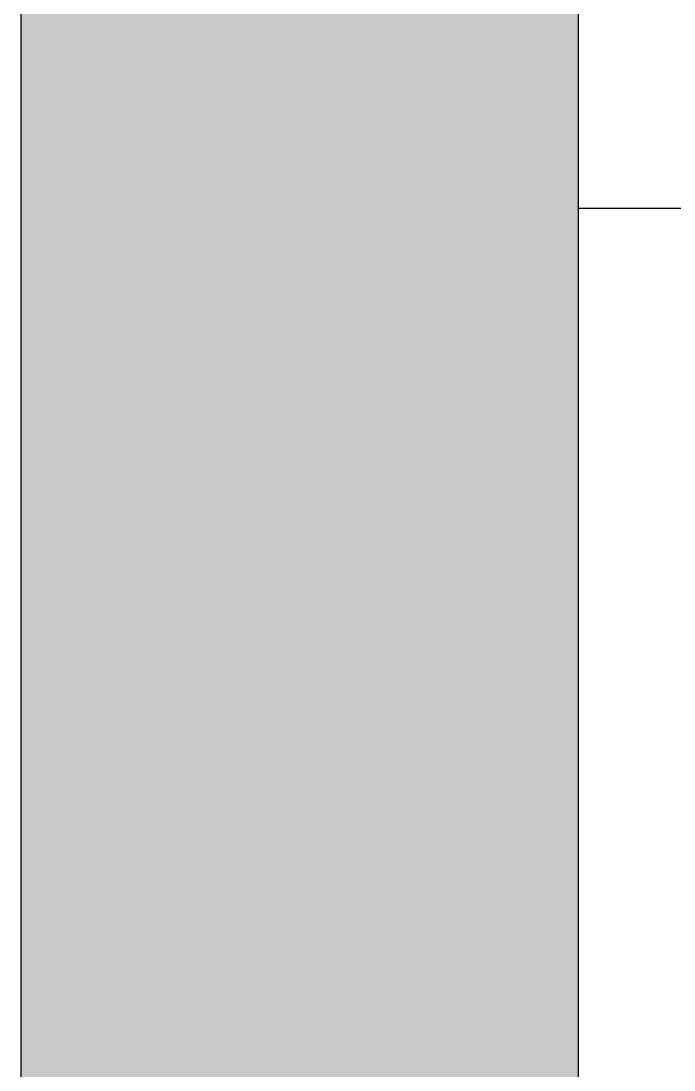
# Model space of a CAD drawing. Header units: millimetres. Extents: x 116290 to 180258, y 22146 to 121276.
# Drawn here: x 116290 to 120660, y 45928 to 52951 of the extents above; entities that cross this region are included whole.
import ezdxf

# ---------------------------------------------------------------- set-up
doc = ezdxf.new("R2010")
doc.units = ezdxf.units.MM
doc.layers.add('www.cad-blocks.net', color=7, linetype='Continuous')

# ---------------------------------------------------------------- blocks, each defined once
blk = doc.blocks.new('FORMAT')
at = {"true_color": 0x444444}
blk.add_hatch(color=250, dxfattribs=at).paths.add_polyline_path([(116289.9, 22146), (120018.9, 22146), (120018.9, 59973.1), (116289.9, 59973.1)])
at = {"color": 250, "true_color": 0x444444}
for p, q in [((116289.9, 59973.1), (116289.9, 22146)), ((120018.9, 59973.1), (120018.9, 22146))]:
    blk.add_line(p, q, dxfattribs=at)
blk.add_line((120018.9, 59973.1), (120018.9, 22146))
at = {"color": 155, "true_color": 0x546d8e}
blk.add_line((120018.9, 51698.6), (180258.2, 51698.6), dxfattribs=at)

msp = doc.modelspace()

# ---------------------------------------------------------------- block references
at = {"layer": 'www.cad-blocks.net'}
msp.add_blockref('FORMAT', (0, 0), dxfattribs=at)

doc.saveas('drawing.dxf')
